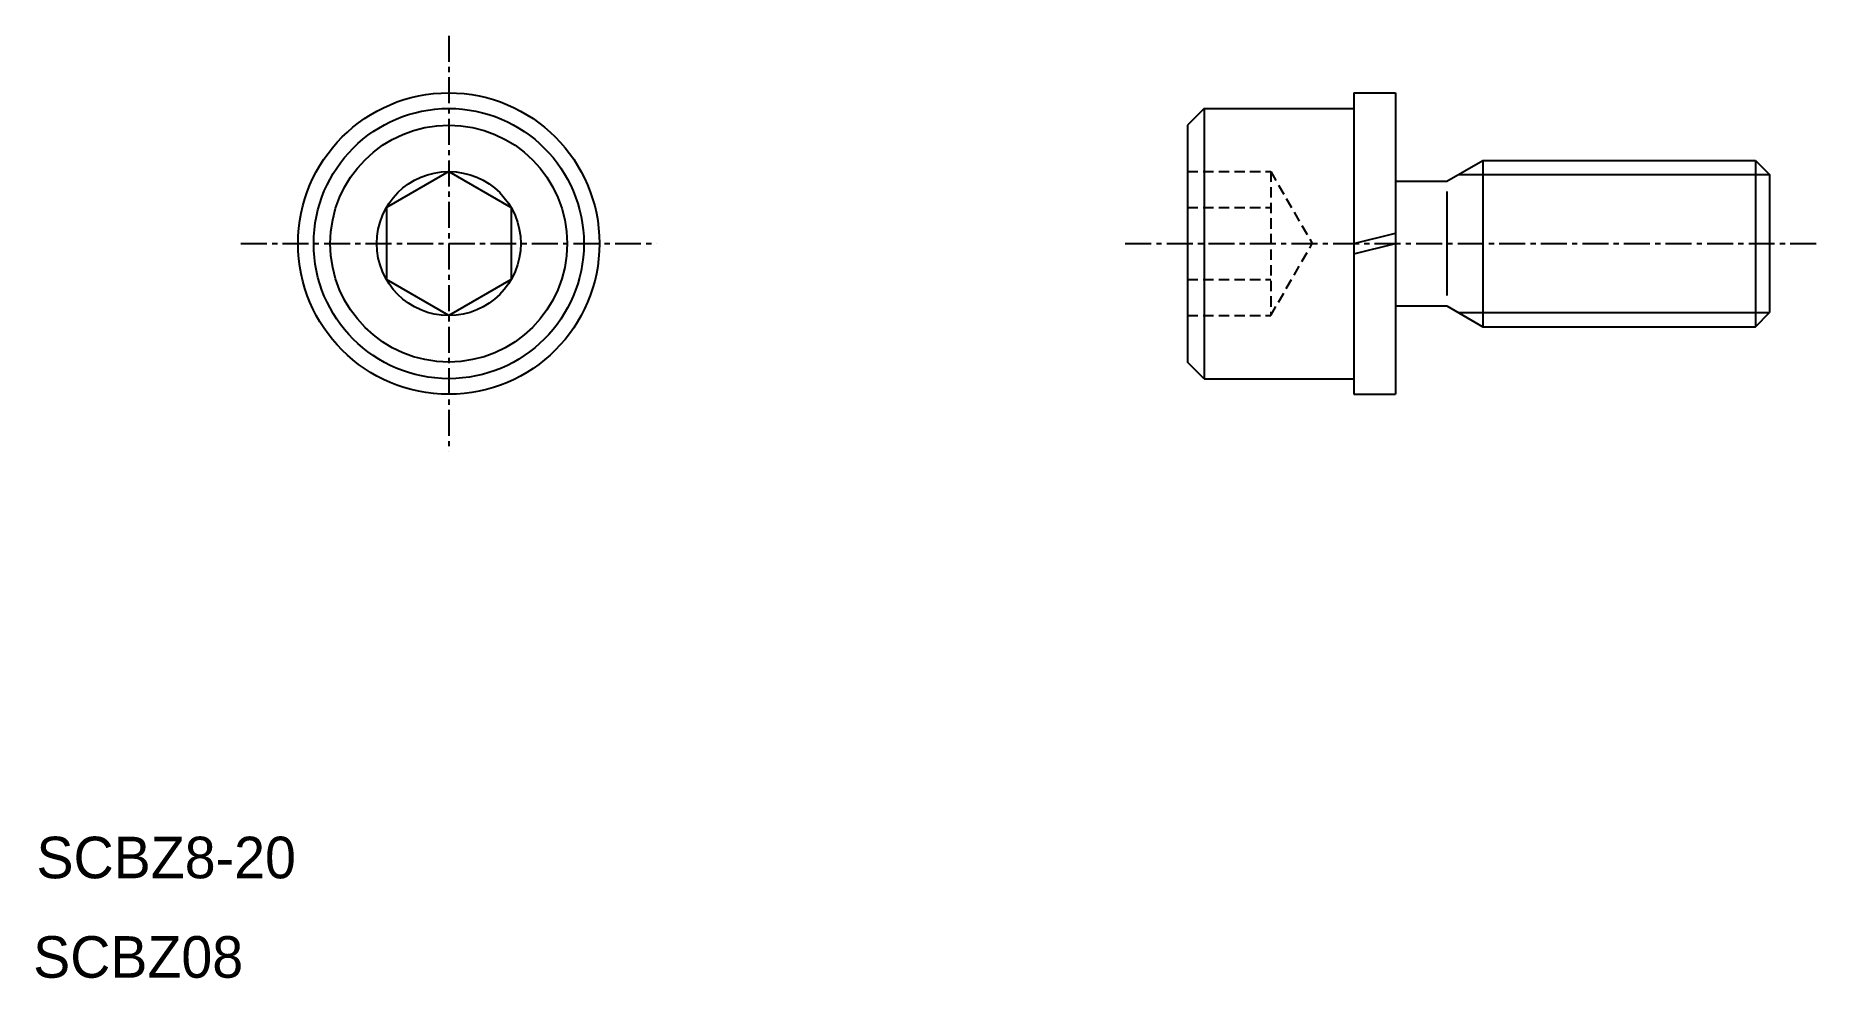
# Model space of a CAD drawing. Extents: x 13.6 to 99.5, y -1.2 to 44.2.
import ezdxf

# ---------------------------------------------------------------- set-up
doc = ezdxf.new("R2010")
doc.units = 0
doc.linetypes.add('CENTER', pattern=[2, 1.25, -0.25, 0.25, -0.25])
doc.linetypes.add('DASHED', pattern=[0.75, 0.5, -0.25])
doc.layers.get('0').update_dxf_attribs({"linetype": 'CONTINUOUS'})
doc.layers.add('CENTER', color=1, linetype='CENTER')

msp = doc.modelspace()

# ---------------------------------------------------------------- linework, layer by layer
at = {"color": 7, "linetype": 'CONTINUOUS'}
for p, q in [((77.083, 41.423), (77.083, 26.923)), ((77.083, 41.423), (79.083, 41.423)), ((79.083, 41.423), (79.083, 26.923)), ((69.883, 40.673), (69.083, 39.873)), ((69.883, 40.673), (69.883, 27.673)), ((69.883, 40.673), (77.083, 40.673)), ((69.083, 39.873), (69.083, 28.473)), ((81.551, 37.173), (83.283, 38.173)), ((83.283, 38.173), (96.406, 38.173)), ((83.283, 38.173), (83.283, 30.173)), ((86.027, 38.173), (86.027, 38.173)), ((88.77, 38.173), (88.77, 38.173)), ((96.406, 38.173), (96.406, 30.173)), ((96.406, 38.173), (97.083, 37.497)), ((33.529, 37.637), (30.529, 35.905)), ((33.529, 37.637), (36.529, 35.905)), ((79.083, 37.173), (81.551, 37.173)), ((97.083, 37.497), (97.083, 30.85)), ((81.551, 36.673), (81.551, 31.673)), ((30.529, 35.905), (30.529, 32.441)), ((36.529, 35.905), (36.529, 32.441)), ((77.083, 34.173), (79.083, 34.673)), ((77.083, 33.673), (79.083, 34.173)), ((33.529, 30.709), (30.529, 32.441)), ((36.529, 32.441), (33.529, 30.709)), ((79.083, 31.173), (81.551, 31.173)), ((81.551, 31.173), (83.283, 30.173)), ((83.283, 30.173), (96.406, 30.173)), ((96.406, 30.173), (97.083, 30.85)), ((69.883, 27.673), (69.083, 28.473)), ((69.883, 27.673), (77.083, 27.673)), ((77.083, 26.923), (79.083, 26.923))]:
    msp.add_line(p, q, dxfattribs=at)
at = {"color": 3, "linetype": 'DASHED'}
for p, q in [((69.083, 37.637), (73.083, 37.637)), ((73.083, 37.637), (75.083, 34.173)), ((73.083, 37.637), (73.083, 30.709)), ((69.083, 35.905), (73.083, 35.905)), ((73.083, 30.709), (75.083, 34.173)), ((69.083, 32.441), (73.083, 32.441)), ((69.083, 30.709), (73.083, 30.709))]:
    msp.add_line(p, q, dxfattribs=at)
at = {"color": 3, "linetype": 'CONTINUOUS'}
for p, q in [((82.111, 37.497), (97.083, 37.497)), ((82.111, 30.85), (97.083, 30.85))]:
    msp.add_line(p, q, dxfattribs=at)
at = {"color": 7, "linetype": 'CONTINUOUS'}
for radius in [7.25, 6.5, 5.7, 3.464]:
    msp.add_circle((33.529, 34.173), radius, dxfattribs=at)
at = {"layer": 'CENTER', "color": 1, "linetype": 'CENTER'}
for p, q in [((33.529, 44.173), (33.529, 24.173)), ((23.529, 34.173), (43.529, 34.173)), ((66.083, 34.173), (99.483, 34.173))]:
    msp.add_line(p, q, dxfattribs=at)

# ---------------------------------------------------------------- texts
at = {"color": 7, "linetype": 'CONTINUOUS'}
for s, p in [('SCBZ8-20', (13.688, 3.64)), ('SCBZ08', (13.528, -1.144))]:
    msp.add_text(s, height=2, dxfattribs=at).set_placement(p)

doc.saveas('drawing.dxf')
